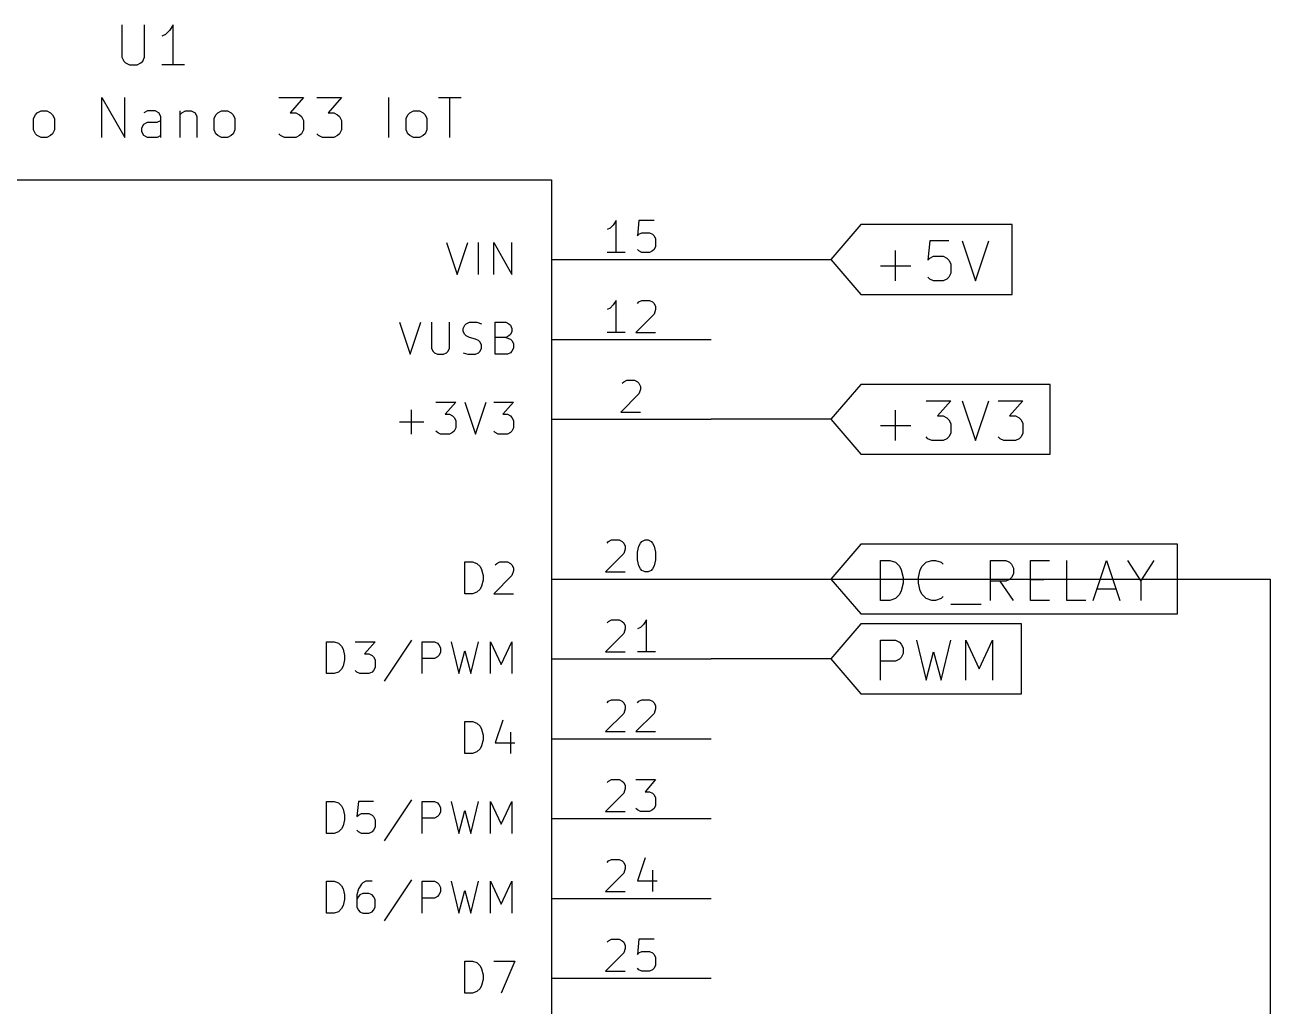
# Model space of a CAD drawing. Extents: x 0.4 to 16.1, y -11.3 to -0.4.
# Drawn here: x 4.59 to 6.15, y -3.835 to -2.606 of the extents above; entities that cross this region are included whole.
import ezdxf

# ---------------------------------------------------------------- set-up
doc = ezdxf.new("R2010")
doc.units = 0
doc.header["$MEASUREMENT"] = 0
for name, color, linetype in [('CYAN2', 4, 'CONTINUOUS'), ('GREEN3', 91, 'CONTINUOUS'), ('LYELLOW', 51, 'CONTINUOUS'), ('RED2', 1, 'CONTINUOUS'), ('RED3', 11, 'CONTINUOUS')]:
    doc.layers.add(name, color=color, linetype=linetype)

msp = doc.modelspace()

# ---------------------------------------------------------------- linework, layer by layer
at = {"layer": 'CYAN2', "linetype": 'CONTINUOUS'}
for p, q in [((4.7119, -2.60613), (4.7119, -2.64661)), ((4.74047, -2.64661), (4.74047, -2.60613)), ((4.76667, -2.61804), (4.76191, -2.62042)), ((4.77143, -2.61328), (4.76667, -2.61804)), ((4.77619, -2.60613), (4.77143, -2.61328)), ((4.77619, -2.65613), (4.77619, -2.60613)), ((4.7119, -2.64661), (4.71428, -2.65137)), ((4.73809, -2.65137), (4.74047, -2.64661)), ((4.71428, -2.65137), (4.71667, -2.65375)), ((4.71667, -2.65375), (4.72143, -2.65613)), ((4.72143, -2.65613), (4.73095, -2.65613)), ((4.73095, -2.65613), (4.73571, -2.65375)), ((4.73571, -2.65375), (4.73809, -2.65137)), ((4.79048, -2.65613), (4.76191, -2.65613)), ((4.68691, -2.74713), (4.68691, -2.69713)), ((4.68691, -2.69713), (4.71548, -2.74713)), ((4.71548, -2.74713), (4.71548, -2.69713)), ((4.90833, -2.69713), (4.93928, -2.69713)), ((4.93928, -2.69713), (4.92261, -2.71618)), ((4.95595, -2.69713), (4.9869, -2.69713)), ((4.9869, -2.69713), (4.97023, -2.71618)), ((5.04642, -2.74713), (5.04642, -2.69713)), ((5.10833, -2.69713), (5.1369, -2.69713)), ((5.12261, -2.74713), (5.12261, -2.69713)), ((4.6012, -2.72332), (4.60357, -2.71856)), ((4.6012, -2.73761), (4.6012, -2.72332)), ((4.60357, -2.71856), (4.60596, -2.71618)), ((4.60596, -2.71618), (4.61072, -2.7138)), ((4.61072, -2.7138), (4.61786, -2.7138)), ((4.61786, -2.7138), (4.62262, -2.71618)), ((4.62262, -2.71618), (4.625, -2.71856)), ((4.625, -2.71856), (4.62739, -2.72332)), ((4.62739, -2.72332), (4.62739, -2.73761)), ((4.74405, -2.7138), (4.73929, -2.71618)), ((4.73929, -2.73046), (4.74405, -2.72808)), ((4.75357, -2.7138), (4.74405, -2.7138)), ((4.74405, -2.72808), (4.75596, -2.72808)), ((4.75833, -2.71618), (4.75357, -2.7138)), ((4.75596, -2.72808), (4.76072, -2.7257)), ((4.76072, -2.72094), (4.75833, -2.71618)), ((4.76072, -2.74713), (4.76072, -2.72094)), ((4.78452, -2.7138), (4.78452, -2.74713)), ((4.78452, -2.71856), (4.78691, -2.71618)), ((4.78691, -2.71618), (4.79167, -2.7138)), ((4.79167, -2.7138), (4.79881, -2.7138)), ((4.79881, -2.7138), (4.80357, -2.71618)), ((4.80357, -2.71618), (4.80595, -2.72094)), ((4.80595, -2.72094), (4.80595, -2.74713)), ((4.82738, -2.72332), (4.82976, -2.71856)), ((4.82738, -2.73761), (4.82738, -2.72332)), ((4.82976, -2.71856), (4.83214, -2.71618)), ((4.83214, -2.71618), (4.83691, -2.7138)), ((4.83691, -2.7138), (4.84405, -2.7138)), ((4.84405, -2.7138), (4.84881, -2.71618)), ((4.84881, -2.71618), (4.85119, -2.71856)), ((4.85119, -2.71856), (4.85357, -2.72332)), ((4.85357, -2.72332), (4.85357, -2.73761)), ((4.92261, -2.71618), (4.92976, -2.71618)), ((4.92976, -2.71618), (4.93452, -2.71856)), ((4.93452, -2.71856), (4.9369, -2.72094)), ((4.9369, -2.72094), (4.93928, -2.7257)), ((4.93928, -2.7257), (4.93928, -2.73761)), ((4.97023, -2.71618), (4.97738, -2.71618)), ((4.97738, -2.71618), (4.98214, -2.71856)), ((4.98214, -2.71856), (4.98452, -2.72094)), ((4.98452, -2.72094), (4.9869, -2.7257)), ((4.9869, -2.7257), (4.9869, -2.73761)), ((5.06785, -2.72332), (5.07023, -2.71856)), ((5.06785, -2.73761), (5.06785, -2.72332)), ((5.07023, -2.71856), (5.07261, -2.71618)), ((5.07261, -2.71618), (5.07738, -2.7138)), ((5.07738, -2.7138), (5.08452, -2.7138)), ((5.08452, -2.7138), (5.08928, -2.71618)), ((5.08928, -2.71618), (5.09166, -2.71856)), ((5.09166, -2.71856), (5.09404, -2.72332)), ((5.09404, -2.72332), (5.09404, -2.73761)), ((4.60357, -2.74237), (4.6012, -2.73761)), ((4.60596, -2.74475), (4.60357, -2.74237)), ((4.625, -2.74237), (4.62262, -2.74475)), ((4.62739, -2.73761), (4.625, -2.74237)), ((4.73691, -2.73522), (4.73929, -2.73046)), ((4.73691, -2.73999), (4.73691, -2.73522)), ((4.73929, -2.74475), (4.73691, -2.73999)), ((4.82976, -2.74237), (4.82738, -2.73761)), ((4.83214, -2.74475), (4.82976, -2.74237)), ((4.85119, -2.74237), (4.84881, -2.74475)), ((4.85357, -2.73761), (4.85119, -2.74237)), ((4.91071, -2.74475), (4.90833, -2.74237)), ((4.9369, -2.74237), (4.93452, -2.74475)), ((4.93928, -2.73761), (4.9369, -2.74237)), ((4.95833, -2.74475), (4.95595, -2.74237)), ((4.98452, -2.74237), (4.98214, -2.74475)), ((4.9869, -2.73761), (4.98452, -2.74237)), ((5.07023, -2.74237), (5.06785, -2.73761)), ((5.07261, -2.74475), (5.07023, -2.74237)), ((5.09166, -2.74237), (5.08928, -2.74475)), ((5.09404, -2.73761), (5.09166, -2.74237)), ((4.61072, -2.74713), (4.60596, -2.74475)), ((4.61786, -2.74713), (4.61072, -2.74713)), ((4.62262, -2.74475), (4.61786, -2.74713)), ((4.74405, -2.74713), (4.73929, -2.74475)), ((4.75596, -2.74713), (4.74405, -2.74713)), ((4.76072, -2.74475), (4.75596, -2.74713)), ((4.83691, -2.74713), (4.83214, -2.74475)), ((4.84405, -2.74713), (4.83691, -2.74713)), ((4.84881, -2.74475), (4.84405, -2.74713)), ((4.91547, -2.74713), (4.91071, -2.74475)), ((4.92976, -2.74713), (4.91547, -2.74713)), ((4.93452, -2.74475), (4.92976, -2.74713)), ((4.96309, -2.74713), (4.95833, -2.74475)), ((4.97738, -2.74713), (4.96309, -2.74713)), ((4.98214, -2.74475), (4.97738, -2.74713)), ((5.07738, -2.74713), (5.07261, -2.74475)), ((5.08452, -2.74713), (5.07738, -2.74713)), ((5.08928, -2.74475), (5.08452, -2.74713)), ((5.11857, -2.8785), (5.1319, -2.9185)), ((5.1319, -2.9185), (5.14523, -2.8785)), ((5.15857, -2.9185), (5.15857, -2.8785)), ((5.17762, -2.9185), (5.17762, -2.8785)), ((5.17762, -2.8785), (5.20047, -2.9185)), ((5.20047, -2.9185), (5.20047, -2.8785)), ((5.05952, -2.9785), (5.07285, -3.0185)), ((5.07285, -3.0185), (5.08619, -2.9785)), ((5.09952, -2.9785), (5.09952, -3.01089)), ((5.12238, -3.01089), (5.12238, -2.9785)), ((5.14333, -2.98041), (5.14714, -2.9785)), ((5.14714, -2.9785), (5.15667, -2.9785)), ((5.15667, -2.9785), (5.16238, -2.98041)), ((5.17952, -3.0185), (5.17952, -2.9785)), ((5.17952, -2.9785), (5.19285, -2.9785)), ((5.19285, -2.9785), (5.19667, -2.98041)), ((5.13952, -2.98613), (5.14143, -2.98231)), ((5.13952, -2.98993), (5.13952, -2.98613)), ((5.14143, -2.99374), (5.13952, -2.98993)), ((5.14143, -2.98231), (5.14333, -2.98041)), ((5.14333, -2.99565), (5.14143, -2.99374)), ((5.19667, -2.98041), (5.19857, -2.98231)), ((5.19857, -2.99374), (5.19667, -2.99565)), ((5.19857, -2.98231), (5.20047, -2.98613)), ((5.20047, -2.98993), (5.19857, -2.99374)), ((5.20047, -2.98613), (5.20047, -2.98993)), ((5.14714, -2.99755), (5.14333, -2.99565)), ((5.15476, -2.99946), (5.14714, -2.99755)), ((5.15857, -3.00136), (5.15476, -2.99946)), ((5.16048, -3.00327), (5.15857, -3.00136)), ((5.16238, -3.00707), (5.16048, -3.00327)), ((5.16238, -3.01089), (5.16238, -3.00707)), ((5.19285, -2.99755), (5.17952, -2.99755)), ((5.19667, -2.99565), (5.19285, -2.99755)), ((5.19285, -2.99755), (5.19857, -2.99946)), ((5.19857, -2.99946), (5.20047, -3.00136)), ((5.20047, -3.00136), (5.20238, -3.00517)), ((5.20238, -3.00517), (5.20238, -3.01089)), ((5.09952, -3.01089), (5.10143, -3.0147)), ((5.10143, -3.0147), (5.10333, -3.0166)), ((5.10333, -3.0166), (5.10714, -3.0185)), ((5.10714, -3.0185), (5.11476, -3.0185)), ((5.11476, -3.0185), (5.11857, -3.0166)), ((5.11857, -3.0166), (5.12047, -3.0147)), ((5.12047, -3.0147), (5.12238, -3.01089)), ((5.13952, -3.0166), (5.14524, -3.0185)), ((5.14524, -3.0185), (5.15476, -3.0185)), ((5.15476, -3.0185), (5.15857, -3.0166)), ((5.15857, -3.0166), (5.16048, -3.0147)), ((5.16048, -3.0147), (5.16238, -3.01089)), ((5.19476, -3.0185), (5.17952, -3.0185)), ((5.19857, -3.0166), (5.19476, -3.0185)), ((5.20047, -3.0147), (5.19857, -3.0166)), ((5.20238, -3.01089), (5.20047, -3.0147)), ((5.10524, -3.0785), (5.13, -3.0785)), ((5.13, -3.0785), (5.11667, -3.09374)), ((5.14143, -3.0785), (5.15476, -3.1185)), ((5.15476, -3.1185), (5.16809, -3.0785)), ((5.17762, -3.0785), (5.20238, -3.0785)), ((5.20238, -3.0785), (5.18905, -3.09374)), ((5.05952, -3.10327), (5.09, -3.10327)), ((5.07476, -3.1185), (5.07476, -3.08803)), ((5.11667, -3.09374), (5.12238, -3.09374)), ((5.12238, -3.09374), (5.12619, -3.09565)), ((5.12619, -3.09565), (5.12809, -3.09755)), ((5.12809, -3.09755), (5.13, -3.10136)), ((5.13, -3.10136), (5.13, -3.11089)), ((5.18905, -3.09374), (5.19476, -3.09374)), ((5.19476, -3.09374), (5.19857, -3.09565)), ((5.19857, -3.09565), (5.20048, -3.09755)), ((5.20048, -3.09755), (5.20238, -3.10136)), ((5.20238, -3.10136), (5.20238, -3.11089)), ((5.10714, -3.1166), (5.10524, -3.1147)), ((5.11095, -3.1185), (5.10714, -3.1166)), ((5.12238, -3.1185), (5.11095, -3.1185)), ((5.12619, -3.1166), (5.12238, -3.1185)), ((5.12809, -3.1147), (5.12619, -3.1166)), ((5.13, -3.11089), (5.12809, -3.1147)), ((5.17952, -3.1166), (5.17762, -3.1147)), ((5.18333, -3.1185), (5.17952, -3.1166)), ((5.19476, -3.1185), (5.18333, -3.1185)), ((5.19857, -3.1166), (5.19476, -3.1185)), ((5.20048, -3.1147), (5.19857, -3.1166)), ((5.20238, -3.11089), (5.20048, -3.1147)), ((5.14143, -3.3185), (5.14143, -3.2785)), ((5.14143, -3.2785), (5.15095, -3.2785)), ((5.15095, -3.2785), (5.15667, -3.28041)), ((5.15667, -3.28041), (5.16048, -3.28422)), ((5.16048, -3.28422), (5.16238, -3.28803)), ((5.16238, -3.28803), (5.16428, -3.29565)), ((5.17952, -3.28231), (5.18143, -3.28041)), ((5.18143, -3.28041), (5.18524, -3.2785)), ((5.18524, -3.2785), (5.19476, -3.2785)), ((5.19476, -3.2785), (5.19857, -3.28041)), ((5.19857, -3.28041), (5.20048, -3.28231)), ((5.20048, -3.28231), (5.20238, -3.28613)), ((5.20238, -3.28993), (5.20048, -3.29565)), ((5.20238, -3.28613), (5.20238, -3.28993)), ((5.16428, -3.30136), (5.16238, -3.30898)), ((5.16428, -3.29565), (5.16428, -3.30136)), ((5.20048, -3.29565), (5.17762, -3.3185)), ((5.15095, -3.3185), (5.14143, -3.3185)), ((5.15667, -3.3166), (5.15095, -3.3185)), ((5.16048, -3.31279), (5.15667, -3.3166)), ((5.16238, -3.30898), (5.16048, -3.31279)), ((5.17762, -3.3185), (5.20238, -3.3185)), ((4.9681, -3.4185), (4.9681, -3.3785)), ((4.9681, -3.3785), (4.97762, -3.3785)), ((4.97762, -3.3785), (4.98333, -3.38041)), ((4.98333, -3.38041), (4.98715, -3.38422)), ((5.00429, -3.3785), (5.02905, -3.3785)), ((5.02905, -3.3785), (5.01572, -3.39374)), ((5.07476, -3.3766), (5.04048, -3.42803)), ((5.0881, -3.4185), (5.0881, -3.3785)), ((5.0881, -3.3785), (5.10333, -3.3785)), ((5.10333, -3.3785), (5.10715, -3.38041)), ((5.10715, -3.38041), (5.10905, -3.38231)), ((5.10905, -3.38231), (5.11095, -3.38613)), ((5.12429, -3.3785), (5.13381, -3.4185)), ((5.14905, -3.4185), (5.15857, -3.3785)), ((5.17381, -3.4185), (5.17381, -3.3785)), ((5.17381, -3.3785), (5.18714, -3.40707)), ((5.18714, -3.40707), (5.20048, -3.3785)), ((5.20048, -3.3785), (5.20048, -3.4185)), ((4.98715, -3.38422), (4.98905, -3.38803)), ((4.98905, -3.38803), (4.99095, -3.39565)), ((4.99095, -3.39565), (4.99095, -3.40136)), ((5.01572, -3.39374), (5.02143, -3.39374)), ((5.02143, -3.39374), (5.02524, -3.39565)), ((5.02524, -3.39565), (5.02715, -3.39755)), ((5.02715, -3.39755), (5.02905, -3.40136)), ((5.10333, -3.39946), (5.0881, -3.39946)), ((5.10715, -3.39755), (5.10333, -3.39946)), ((5.10905, -3.39565), (5.10715, -3.39755)), ((5.11095, -3.39184), (5.10905, -3.39565)), ((5.11095, -3.38613), (5.11095, -3.39184)), ((5.13381, -3.4185), (5.14143, -3.38993)), ((5.14143, -3.38993), (5.14905, -3.4185)), ((4.98715, -3.41279), (4.98333, -3.4166)), ((4.98905, -3.40898), (4.98715, -3.41279)), ((4.99095, -3.40136), (4.98905, -3.40898)), ((5.00619, -3.4166), (5.00429, -3.4147)), ((5.02715, -3.4147), (5.02524, -3.4166)), ((5.02905, -3.41089), (5.02715, -3.4147)), ((5.02905, -3.40136), (5.02905, -3.41089)), ((4.97762, -3.4185), (4.9681, -3.4185)), ((4.98333, -3.4166), (4.97762, -3.4185)), ((5.01, -3.4185), (5.00619, -3.4166)), ((5.02143, -3.4185), (5.01, -3.4185)), ((5.02524, -3.4166), (5.02143, -3.4185)), ((5.18905, -3.4766), (5.17952, -3.50517)), ((5.14143, -3.5185), (5.14143, -3.4785)), ((5.14143, -3.4785), (5.15095, -3.4785)), ((5.15095, -3.4785), (5.15667, -3.48041)), ((5.15667, -3.48041), (5.16048, -3.48422)), ((5.16048, -3.48422), (5.16238, -3.48803)), ((5.16238, -3.48803), (5.16428, -3.49565)), ((5.19857, -3.49184), (5.19857, -3.5185)), ((5.16428, -3.50136), (5.16238, -3.50898)), ((5.16428, -3.49565), (5.16428, -3.50136)), ((5.17952, -3.50517), (5.20428, -3.50517)), ((5.15095, -3.5185), (5.14143, -3.5185)), ((5.15667, -3.5166), (5.15095, -3.5185)), ((5.16048, -3.51279), (5.15667, -3.5166)), ((5.16238, -3.50898), (5.16048, -3.51279)), ((4.9681, -3.6185), (4.9681, -3.5785)), ((4.9681, -3.5785), (4.97762, -3.5785)), ((4.97762, -3.5785), (4.98333, -3.58041)), ((4.98333, -3.58041), (4.98715, -3.58422)), ((4.98715, -3.58422), (4.98905, -3.58803)), ((5.0081, -3.5785), (5.00619, -3.59755)), ((5.02715, -3.5785), (5.0081, -3.5785)), ((5.07476, -3.5766), (5.04048, -3.62803)), ((5.0881, -3.6185), (5.0881, -3.5785)), ((5.0881, -3.5785), (5.10333, -3.5785)), ((5.10333, -3.5785), (5.10715, -3.58041)), ((5.10715, -3.58041), (5.10905, -3.58231)), ((5.10905, -3.58231), (5.11095, -3.58613)), ((5.11095, -3.58613), (5.11095, -3.59184)), ((5.12429, -3.5785), (5.13381, -3.6185)), ((5.14905, -3.6185), (5.15857, -3.5785)), ((5.17381, -3.6185), (5.17381, -3.5785)), ((5.17381, -3.5785), (5.18714, -3.60707)), ((5.18714, -3.60707), (5.20048, -3.5785)), ((5.20048, -3.5785), (5.20048, -3.6185)), ((4.98905, -3.58803), (4.99095, -3.59565)), ((4.99095, -3.60136), (4.98905, -3.60898)), ((4.99095, -3.59565), (4.99095, -3.60136)), ((5.00619, -3.59755), (5.0081, -3.59565)), ((5.0081, -3.59565), (5.01191, -3.59374)), ((5.01191, -3.59374), (5.02143, -3.59374)), ((5.02143, -3.59374), (5.02524, -3.59565)), ((5.02524, -3.59565), (5.02715, -3.59755)), ((5.02715, -3.59755), (5.02905, -3.60136)), ((5.02905, -3.60136), (5.02905, -3.61089)), ((5.10333, -3.59946), (5.0881, -3.59946)), ((5.10715, -3.59755), (5.10333, -3.59946)), ((5.10905, -3.59565), (5.10715, -3.59755)), ((5.11095, -3.59184), (5.10905, -3.59565)), ((5.13381, -3.6185), (5.14143, -3.58993)), ((5.14143, -3.58993), (5.14905, -3.6185)), ((4.98333, -3.6166), (4.97762, -3.6185)), ((4.98715, -3.61279), (4.98333, -3.6166)), ((4.98905, -3.60898), (4.98715, -3.61279)), ((5.0081, -3.6166), (5.00619, -3.6147)), ((5.01191, -3.6185), (5.0081, -3.6166)), ((5.02524, -3.6166), (5.02143, -3.6185)), ((5.02715, -3.6147), (5.02524, -3.6166)), ((5.02905, -3.61089), (5.02715, -3.6147)), ((4.97762, -3.6185), (4.9681, -3.6185)), ((5.02143, -3.6185), (5.01191, -3.6185)), ((4.9681, -3.7185), (4.9681, -3.6785)), ((4.9681, -3.6785), (4.97762, -3.6785)), ((4.97762, -3.6785), (4.98333, -3.68041)), ((4.98333, -3.68041), (4.98715, -3.68422)), ((5.01381, -3.68041), (5.01191, -3.68231)), ((5.01762, -3.6785), (5.01381, -3.68041)), ((5.02524, -3.6785), (5.01762, -3.6785)), ((5.07476, -3.6766), (5.04048, -3.72803)), ((5.0881, -3.7185), (5.0881, -3.6785)), ((5.0881, -3.6785), (5.10333, -3.6785)), ((5.10333, -3.6785), (5.10715, -3.68041)), ((5.10715, -3.68041), (5.10905, -3.68231)), ((5.12429, -3.6785), (5.13381, -3.7185)), ((5.14905, -3.7185), (5.15857, -3.6785)), ((5.17381, -3.7185), (5.17381, -3.6785)), ((5.17381, -3.6785), (5.18714, -3.70707)), ((5.18714, -3.70707), (5.20048, -3.6785)), ((5.20048, -3.6785), (5.20048, -3.7185)), ((4.98715, -3.68422), (4.98905, -3.68803)), ((4.98905, -3.68803), (4.99095, -3.69565)), ((4.99095, -3.69565), (4.99095, -3.70136)), ((5.0081, -3.68803), (5.00619, -3.69565)), ((5.00619, -3.69565), (5.00619, -3.71089)), ((5.01191, -3.68231), (5.0081, -3.68803)), ((5.01, -3.69565), (5.0081, -3.69755)), ((5.01381, -3.69374), (5.01, -3.69565)), ((5.02143, -3.69374), (5.01381, -3.69374)), ((5.02524, -3.69565), (5.02143, -3.69374)), ((5.02715, -3.69755), (5.02524, -3.69565)), ((5.10905, -3.69565), (5.10715, -3.69755)), ((5.10905, -3.68231), (5.11095, -3.68613)), ((5.11095, -3.69184), (5.10905, -3.69565)), ((5.11095, -3.68613), (5.11095, -3.69184)), ((5.13381, -3.7185), (5.14143, -3.68993)), ((5.14143, -3.68993), (5.14905, -3.7185)), ((4.98905, -3.70898), (4.98715, -3.71279)), ((4.99095, -3.70136), (4.98905, -3.70898)), ((5.0081, -3.69755), (5.00619, -3.70136)), ((5.00619, -3.71089), (5.0081, -3.7147)), ((5.02905, -3.70136), (5.02715, -3.69755)), ((5.02715, -3.7147), (5.02905, -3.71089)), ((5.02905, -3.71089), (5.02905, -3.70136)), ((5.10333, -3.69946), (5.0881, -3.69946)), ((5.10715, -3.69755), (5.10333, -3.69946)), ((4.97762, -3.7185), (4.9681, -3.7185)), ((4.98333, -3.7166), (4.97762, -3.7185)), ((4.98715, -3.71279), (4.98333, -3.7166)), ((5.0081, -3.7147), (5.01, -3.7166)), ((5.01, -3.7166), (5.01381, -3.7185)), ((5.01381, -3.7185), (5.02143, -3.7185)), ((5.02143, -3.7185), (5.02524, -3.7166)), ((5.02524, -3.7166), (5.02715, -3.7147)), ((5.14143, -3.8185), (5.14143, -3.7785)), ((5.14143, -3.7785), (5.15095, -3.7785)), ((5.15095, -3.7785), (5.15667, -3.78041)), ((5.15667, -3.78041), (5.16048, -3.78422)), ((5.16048, -3.78422), (5.16238, -3.78803)), ((5.16238, -3.78803), (5.16428, -3.79565)), ((5.17762, -3.7785), (5.20428, -3.7785)), ((5.20428, -3.7785), (5.18714, -3.8185)), ((5.16428, -3.80136), (5.16238, -3.80898)), ((5.16428, -3.79565), (5.16428, -3.80136)), ((5.15095, -3.8185), (5.14143, -3.8185)), ((5.15667, -3.8166), (5.15095, -3.8185)), ((5.16048, -3.81279), (5.15667, -3.8166)), ((5.16238, -3.80898), (5.16048, -3.81279))]:
    msp.add_line(p, q, dxfattribs=at)
at = {"layer": 'GREEN3', "linetype": 'CONTINUOUS'}
for p, q in [((5.45, -2.9), (5.6, -2.9)), ((5.6, -3.1), (5.45, -3.1)), ((5.45, -3.3), (6.15, -3.3)), ((6.15, -3.3), (6.15, -5.15)), ((5.6, -3.4), (5.45, -3.4))]:
    msp.add_line(p, q, dxfattribs=at)
at = {"layer": 'LYELLOW', "linetype": 'CONTINUOUS'}
for p, q in [((4.25, -2.8), (5.25, -2.8)), ((5.25, -2.8), (5.25, -4.8))]:
    msp.add_line(p, q, dxfattribs=at)
at = {"layer": 'RED2', "linetype": 'CONTINUOUS'}
for p, q in [((4.25, -2.8), (5.25, -2.8)), ((5.25, -2.8), (5.25, -4.8)), ((5.6375, -2.85624), (5.6, -2.9)), ((5.82678, -2.85624), (5.6375, -2.85624)), ((5.82678, -2.9), (5.82678, -2.85624)), ((5.72381, -2.8767), (5.72143, -2.90052)), ((5.74762, -2.8767), (5.72381, -2.8767)), ((5.76428, -2.8767), (5.78095, -2.9267)), ((5.78095, -2.9267), (5.79762, -2.8767)), ((5.25, -2.9), (5.45, -2.9)), ((5.6, -2.9), (5.6375, -2.94376)), ((5.68095, -2.9267), (5.68095, -2.88861)), ((5.72143, -2.90052), (5.72381, -2.89813)), ((5.72381, -2.89813), (5.72857, -2.89575)), ((5.72857, -2.89575), (5.74048, -2.89575)), ((5.74048, -2.89575), (5.74524, -2.89813)), ((5.74524, -2.89813), (5.74762, -2.90052)), ((5.74762, -2.90052), (5.75, -2.90528)), ((5.82678, -2.94376), (5.82678, -2.9)), ((5.6619, -2.90766), (5.7, -2.90766)), ((5.75, -2.90528), (5.75, -2.91718)), ((5.72381, -2.92433), (5.72143, -2.92194)), ((5.72857, -2.9267), (5.72381, -2.92433)), ((5.74048, -2.9267), (5.72857, -2.9267)), ((5.74524, -2.92433), (5.74048, -2.9267)), ((5.74762, -2.92194), (5.74524, -2.92433)), ((5.75, -2.91718), (5.74762, -2.92194)), ((5.6375, -2.94376), (5.82678, -2.94376)), ((5.25, -3), (5.45, -3)), ((5.6375, -3.05624), (5.6, -3.1)), ((5.87439, -3.05624), (5.6375, -3.05624)), ((5.87439, -3.1), (5.87439, -3.05624)), ((5.71905, -3.0767), (5.75, -3.0767)), ((5.75, -3.0767), (5.73333, -3.09575)), ((5.76428, -3.0767), (5.78095, -3.1267)), ((5.78095, -3.1267), (5.79762, -3.0767)), ((5.80952, -3.0767), (5.84048, -3.0767)), ((5.84048, -3.0767), (5.82381, -3.09575)), ((5.25, -3.1), (5.45, -3.1)), ((5.6, -3.1), (5.6375, -3.14376)), ((5.68095, -3.1267), (5.68095, -3.08861)), ((5.73333, -3.09575), (5.74048, -3.09575)), ((5.74048, -3.09575), (5.74524, -3.09813)), ((5.74524, -3.09813), (5.74762, -3.10052)), ((5.74762, -3.10052), (5.75, -3.10528)), ((5.82381, -3.09575), (5.83095, -3.09575)), ((5.83095, -3.09575), (5.83571, -3.09813)), ((5.83571, -3.09813), (5.83809, -3.10052)), ((5.83809, -3.10052), (5.84048, -3.10528)), ((5.87439, -3.14376), (5.87439, -3.1)), ((5.6619, -3.10766), (5.7, -3.10766)), ((5.75, -3.11718), (5.74762, -3.12194)), ((5.75, -3.10528), (5.75, -3.11718)), ((5.84048, -3.11718), (5.83809, -3.12194)), ((5.84048, -3.10528), (5.84048, -3.11718)), ((5.72143, -3.12433), (5.71905, -3.12194)), ((5.72619, -3.1267), (5.72143, -3.12433)), ((5.74048, -3.1267), (5.72619, -3.1267)), ((5.74524, -3.12433), (5.74048, -3.1267)), ((5.74762, -3.12194), (5.74524, -3.12433)), ((5.81191, -3.12433), (5.80952, -3.12194)), ((5.81667, -3.1267), (5.81191, -3.12433)), ((5.83095, -3.1267), (5.81667, -3.1267)), ((5.83571, -3.12433), (5.83095, -3.1267)), ((5.83809, -3.12194), (5.83571, -3.12433)), ((5.6375, -3.14376), (5.87439, -3.14376)), ((5.6375, -3.25624), (5.6, -3.3)), ((6.03392, -3.25624), (5.6375, -3.25624)), ((6.03392, -3.3), (6.03392, -3.25624)), ((5.6619, -3.3267), (5.6619, -3.2767)), ((5.6619, -3.2767), (5.67381, -3.2767)), ((5.67381, -3.2767), (5.68095, -3.27909)), ((5.68095, -3.27909), (5.68571, -3.28385)), ((5.68571, -3.28385), (5.68809, -3.28861)), ((5.68809, -3.28861), (5.69047, -3.29813)), ((5.70952, -3.29813), (5.7119, -3.28861)), ((5.7119, -3.28861), (5.71428, -3.28385)), ((5.71428, -3.28385), (5.71905, -3.27909)), ((5.71905, -3.27909), (5.72619, -3.2767)), ((5.72619, -3.2767), (5.73095, -3.2767)), ((5.73095, -3.2767), (5.73809, -3.27909)), ((5.73809, -3.27909), (5.74047, -3.28147)), ((5.8, -3.3267), (5.8, -3.2767)), ((5.8, -3.2767), (5.81904, -3.2767)), ((5.81904, -3.2767), (5.82381, -3.27909)), ((5.82381, -3.27909), (5.82619, -3.28147)), ((5.82619, -3.28147), (5.82857, -3.28623)), ((5.82857, -3.28623), (5.82857, -3.29337)), ((5.85, -3.3267), (5.85, -3.2767)), ((5.85, -3.2767), (5.87381, -3.2767)), ((5.89523, -3.3267), (5.89523, -3.2767)), ((5.92857, -3.3267), (5.94523, -3.2767)), ((5.94523, -3.2767), (5.9619, -3.3267)), ((5.97143, -3.2767), (5.98809, -3.3029)), ((5.98809, -3.3029), (6.00476, -3.2767)), ((5.25, -3.3), (5.45, -3.3)), ((5.6, -3.3), (5.6375, -3.34376)), ((5.69047, -3.30528), (5.68809, -3.3148)), ((5.69047, -3.29813), (5.69047, -3.30528)), ((5.70952, -3.30528), (5.70952, -3.29813)), ((5.7119, -3.3148), (5.70952, -3.30528)), ((5.81904, -3.3029), (5.8, -3.3029)), ((5.82857, -3.3267), (5.8119, -3.3029)), ((5.82381, -3.30052), (5.81904, -3.3029)), ((5.82619, -3.29813), (5.82381, -3.30052)), ((5.82857, -3.29337), (5.82619, -3.29813)), ((5.85, -3.30052), (5.86667, -3.30052)), ((5.98809, -3.3029), (5.98809, -3.3267)), ((6.03392, -3.34376), (6.03392, -3.3)), ((5.68571, -3.31956), (5.68095, -3.32433)), ((5.68809, -3.3148), (5.68571, -3.31956)), ((5.71428, -3.31956), (5.7119, -3.3148)), ((5.71905, -3.32433), (5.71428, -3.31956)), ((5.93333, -3.31242), (5.95714, -3.31242)), ((5.67381, -3.3267), (5.6619, -3.3267)), ((5.68095, -3.32433), (5.67381, -3.3267)), ((5.72619, -3.3267), (5.71905, -3.32433)), ((5.73095, -3.3267), (5.72619, -3.3267)), ((5.73809, -3.32433), (5.73095, -3.3267)), ((5.74047, -3.32194), (5.73809, -3.32433)), ((5.75, -3.33147), (5.78809, -3.33147)), ((5.87381, -3.3267), (5.85, -3.3267)), ((5.91904, -3.3267), (5.89523, -3.3267)), ((5.6375, -3.34376), (6.03392, -3.34376)), ((5.6375, -3.35624), (5.6, -3.4)), ((5.83868, -3.35624), (5.6375, -3.35624)), ((5.83868, -3.4), (5.83868, -3.35624)), ((5.6619, -3.4267), (5.6619, -3.3767)), ((5.6619, -3.3767), (5.68095, -3.3767)), ((5.68095, -3.3767), (5.68571, -3.37909)), ((5.68571, -3.37909), (5.68809, -3.38147)), ((5.68809, -3.38147), (5.69047, -3.38623)), ((5.70714, -3.3767), (5.71905, -3.4267)), ((5.73809, -3.4267), (5.75, -3.3767)), ((5.76904, -3.4267), (5.76904, -3.3767)), ((5.76904, -3.3767), (5.78571, -3.41242)), ((5.78571, -3.41242), (5.80238, -3.3767)), ((5.80238, -3.3767), (5.80238, -3.4267)), ((5.68809, -3.39813), (5.68571, -3.40052)), ((5.69047, -3.39337), (5.68809, -3.39813)), ((5.69047, -3.38623), (5.69047, -3.39337)), ((5.71905, -3.4267), (5.72857, -3.39099)), ((5.72857, -3.39099), (5.73809, -3.4267)), ((5.25, -3.4), (5.45, -3.4)), ((5.6, -3.4), (5.6375, -3.44376)), ((5.68095, -3.4029), (5.6619, -3.4029)), ((5.68571, -3.40052), (5.68095, -3.4029)), ((5.83868, -3.44376), (5.83868, -3.4)), ((5.6375, -3.44376), (5.83868, -3.44376)), ((5.25, -3.5), (5.45, -3.5)), ((5.25, -3.6), (5.45, -3.6)), ((5.25, -3.7), (5.45, -3.7)), ((5.25, -3.8), (5.45, -3.8))]:
    msp.add_line(p, q, dxfattribs=at)
at = {"layer": 'RED3', "linetype": 'CONTINUOUS'}
for p, q in [((5.33095, -2.8511), (5.32714, -2.85682)), ((5.33095, -2.8911), (5.33095, -2.8511)), ((5.35952, -2.8511), (5.35762, -2.87015)), ((5.37857, -2.8511), (5.35952, -2.8511)), ((5.32333, -2.86063), (5.31952, -2.86253)), ((5.32714, -2.85682), (5.32333, -2.86063)), ((5.35762, -2.87015), (5.35952, -2.86825)), ((5.35952, -2.86825), (5.36333, -2.86634)), ((5.36333, -2.86634), (5.37285, -2.86634)), ((5.37285, -2.86634), (5.37667, -2.86825)), ((5.37667, -2.86825), (5.37857, -2.87015)), ((5.37857, -2.87015), (5.38047, -2.87396)), ((5.38047, -2.88348), (5.37857, -2.8873)), ((5.38047, -2.87396), (5.38047, -2.88348)), ((5.34238, -2.8911), (5.31952, -2.8911)), ((5.35952, -2.8892), (5.35762, -2.8873)), ((5.36333, -2.8911), (5.35952, -2.8892)), ((5.37285, -2.8911), (5.36333, -2.8911)), ((5.37667, -2.8892), (5.37285, -2.8911)), ((5.37857, -2.8873), (5.37667, -2.8892)), ((5.32333, -2.96063), (5.31952, -2.96253)), ((5.32714, -2.95682), (5.32333, -2.96063)), ((5.33095, -2.9511), (5.32714, -2.95682)), ((5.33095, -2.9911), (5.33095, -2.9511)), ((5.35762, -2.95491), (5.35952, -2.95301)), ((5.35952, -2.95301), (5.36333, -2.9511)), ((5.36333, -2.9511), (5.37285, -2.9511)), ((5.37285, -2.9511), (5.37667, -2.95301)), ((5.37667, -2.95301), (5.37857, -2.95491)), ((5.37857, -2.95491), (5.38047, -2.95872)), ((5.38047, -2.96253), (5.37857, -2.96825)), ((5.38047, -2.95872), (5.38047, -2.96253)), ((5.37857, -2.96825), (5.35571, -2.9911)), ((5.34238, -2.9911), (5.31952, -2.9911)), ((5.35571, -2.9911), (5.38047, -2.9911)), ((5.33857, -3.05491), (5.34048, -3.05301)), ((5.34048, -3.05301), (5.34428, -3.0511)), ((5.34428, -3.0511), (5.35381, -3.0511)), ((5.35381, -3.0511), (5.35762, -3.05301)), ((5.35762, -3.05301), (5.35952, -3.05491)), ((5.35952, -3.05491), (5.36143, -3.05872)), ((5.35952, -3.06825), (5.33667, -3.0911)), ((5.36143, -3.06253), (5.35952, -3.06825)), ((5.36143, -3.05872), (5.36143, -3.06253)), ((5.33667, -3.0911), (5.36143, -3.0911)), ((5.31952, -3.25491), (5.32143, -3.25301)), ((5.32143, -3.25301), (5.32524, -3.2511)), ((5.32524, -3.2511), (5.33476, -3.2511)), ((5.33476, -3.2511), (5.33857, -3.25301)), ((5.33857, -3.25301), (5.34048, -3.25491)), ((5.34048, -3.25491), (5.34238, -3.25872)), ((5.34238, -3.25872), (5.34238, -3.26253)), ((5.35762, -3.26634), (5.35952, -3.25872)), ((5.35952, -3.25872), (5.36143, -3.25491)), ((5.36143, -3.25491), (5.36333, -3.25301)), ((5.36333, -3.25301), (5.36714, -3.2511)), ((5.36714, -3.2511), (5.37095, -3.2511)), ((5.37095, -3.2511), (5.37476, -3.25301)), ((5.37476, -3.25301), (5.37667, -3.25491)), ((5.37667, -3.25491), (5.37857, -3.25872)), ((5.37857, -3.25872), (5.38047, -3.26634)), ((5.34048, -3.26825), (5.31762, -3.2911)), ((5.34238, -3.26253), (5.34048, -3.26825)), ((5.35762, -3.27587), (5.35762, -3.26634)), ((5.38047, -3.26634), (5.38047, -3.27587)), ((5.35952, -3.28348), (5.35762, -3.27587)), ((5.36143, -3.2873), (5.35952, -3.28348)), ((5.36333, -3.2892), (5.36143, -3.2873)), ((5.36714, -3.2911), (5.36333, -3.2892)), ((5.37476, -3.2892), (5.37095, -3.2911)), ((5.37667, -3.2873), (5.37476, -3.2892)), ((5.37857, -3.28348), (5.37667, -3.2873)), ((5.38047, -3.27587), (5.37857, -3.28348)), ((5.31762, -3.2911), (5.34238, -3.2911)), ((5.37095, -3.2911), (5.36714, -3.2911)), ((5.32143, -3.35301), (5.32524, -3.3511)), ((5.32524, -3.3511), (5.33476, -3.3511)), ((5.33476, -3.3511), (5.33857, -3.35301)), ((5.36905, -3.3511), (5.36524, -3.35682)), ((5.36905, -3.3911), (5.36905, -3.3511)), ((5.34048, -3.36825), (5.31762, -3.3911)), ((5.31952, -3.35491), (5.32143, -3.35301)), ((5.33857, -3.35301), (5.34048, -3.35491)), ((5.34048, -3.35491), (5.34238, -3.35872)), ((5.34238, -3.36253), (5.34048, -3.36825)), ((5.34238, -3.35872), (5.34238, -3.36253)), ((5.36143, -3.36063), (5.35762, -3.36253)), ((5.36524, -3.35682), (5.36143, -3.36063)), ((5.31762, -3.3911), (5.34238, -3.3911)), ((5.38047, -3.3911), (5.35762, -3.3911)), ((5.31952, -3.45491), (5.32143, -3.45301)), ((5.32143, -3.45301), (5.32524, -3.4511)), ((5.32524, -3.4511), (5.33476, -3.4511)), ((5.33476, -3.4511), (5.33857, -3.45301)), ((5.33857, -3.45301), (5.34048, -3.45491)), ((5.34048, -3.45491), (5.34238, -3.45872)), ((5.34238, -3.45872), (5.34238, -3.46253)), ((5.35762, -3.45491), (5.35952, -3.45301)), ((5.35952, -3.45301), (5.36333, -3.4511)), ((5.36333, -3.4511), (5.37285, -3.4511)), ((5.37285, -3.4511), (5.37667, -3.45301)), ((5.37667, -3.45301), (5.37857, -3.45491)), ((5.37857, -3.45491), (5.38047, -3.45872)), ((5.38047, -3.45872), (5.38047, -3.46253)), ((5.34048, -3.46825), (5.31762, -3.4911)), ((5.34238, -3.46253), (5.34048, -3.46825)), ((5.37857, -3.46825), (5.35571, -3.4911)), ((5.38047, -3.46253), (5.37857, -3.46825)), ((5.31762, -3.4911), (5.34238, -3.4911)), ((5.35571, -3.4911), (5.38047, -3.4911)), ((5.31952, -3.55491), (5.32143, -3.55301)), ((5.32143, -3.55301), (5.32524, -3.5511)), ((5.32524, -3.5511), (5.33476, -3.5511)), ((5.33476, -3.5511), (5.33857, -3.55301)), ((5.33857, -3.55301), (5.34048, -3.55491)), ((5.34048, -3.55491), (5.34238, -3.55872)), ((5.35571, -3.5511), (5.38047, -3.5511)), ((5.38047, -3.5511), (5.36714, -3.56634)), ((5.34048, -3.56825), (5.31762, -3.5911)), ((5.34238, -3.56253), (5.34048, -3.56825)), ((5.34238, -3.55872), (5.34238, -3.56253)), ((5.36714, -3.56634), (5.37285, -3.56634)), ((5.37285, -3.56634), (5.37667, -3.56825)), ((5.37667, -3.56825), (5.37857, -3.57015)), ((5.37857, -3.57015), (5.38047, -3.57396)), ((5.38047, -3.58348), (5.37857, -3.5873)), ((5.38047, -3.57396), (5.38047, -3.58348)), ((5.31762, -3.5911), (5.34238, -3.5911)), ((5.35762, -3.5892), (5.35571, -3.5873)), ((5.36143, -3.5911), (5.35762, -3.5892)), ((5.37285, -3.5911), (5.36143, -3.5911)), ((5.37667, -3.5892), (5.37285, -3.5911)), ((5.37857, -3.5873), (5.37667, -3.5892)), ((5.36714, -3.6492), (5.35762, -3.67777)), ((5.31952, -3.65491), (5.32143, -3.65301)), ((5.32143, -3.65301), (5.32524, -3.6511)), ((5.32524, -3.6511), (5.33476, -3.6511)), ((5.33476, -3.6511), (5.33857, -3.65301)), ((5.33857, -3.65301), (5.34048, -3.65491)), ((5.34048, -3.65491), (5.34238, -3.65872)), ((5.34238, -3.66253), (5.34048, -3.66825)), ((5.34238, -3.65872), (5.34238, -3.66253)), ((5.37667, -3.66444), (5.37667, -3.6911)), ((5.34048, -3.66825), (5.31762, -3.6911)), ((5.35762, -3.67777), (5.38238, -3.67777)), ((5.31762, -3.6911), (5.34238, -3.6911)), ((5.31952, -3.75491), (5.32143, -3.75301)), ((5.32143, -3.75301), (5.32524, -3.7511)), ((5.32524, -3.7511), (5.33476, -3.7511)), ((5.33476, -3.7511), (5.33857, -3.75301)), ((5.33857, -3.75301), (5.34048, -3.75491)), ((5.34048, -3.75491), (5.34238, -3.75872)), ((5.35952, -3.7511), (5.35762, -3.77015)), ((5.37857, -3.7511), (5.35952, -3.7511)), ((5.34048, -3.76825), (5.31762, -3.7911)), ((5.34238, -3.76253), (5.34048, -3.76825)), ((5.34238, -3.75872), (5.34238, -3.76253)), ((5.35762, -3.77015), (5.35952, -3.76825)), ((5.35952, -3.76825), (5.36333, -3.76634)), ((5.36333, -3.76634), (5.37285, -3.76634)), ((5.37285, -3.76634), (5.37667, -3.76825)), ((5.37667, -3.76825), (5.37857, -3.77015)), ((5.37857, -3.77015), (5.38047, -3.77396)), ((5.38047, -3.77396), (5.38047, -3.78348)), ((5.35952, -3.7892), (5.35762, -3.7873)), ((5.36333, -3.7911), (5.35952, -3.7892)), ((5.37667, -3.7892), (5.37285, -3.7911)), ((5.37857, -3.7873), (5.37667, -3.7892)), ((5.38047, -3.78348), (5.37857, -3.7873)), ((5.31762, -3.7911), (5.34238, -3.7911)), ((5.37285, -3.7911), (5.36333, -3.7911))]:
    msp.add_line(p, q, dxfattribs=at)

doc.saveas('drawing.dxf')
